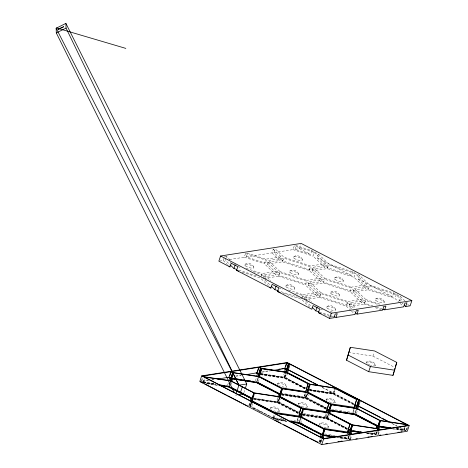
<?xml version="1.0" encoding="UTF-8"?>
<svg xmlns="http://www.w3.org/2000/svg" width="468" height="468" viewBox="0 0 468 468"><rect width="100%" height="100%" fill="white"/><g stroke="black" fill="none" stroke-linecap="round" stroke-linejoin="round"><path stroke-width="0.35" stroke-dasharray="2.34 1.75" d="M270.504 408.833L270.375 407.997C273.365 405.475 279.332 407.452 279.478 411.477L277.659 411.758L273.909 410.845M277.635 384.398L277.506 383.561C280.496 381.04 286.463 383.023 286.609 387.042L285.65 387.311M298.537 404.744L298.233 403.644C301.222 401.129 307.189 403.106 307.336 407.125L305.516 407.412L302.416 406.75M320.276 425.482L319.281 424.441L319.41 423.967C322.399 421.446 328.366 423.429 328.513 427.448L326.693 427.734M326.219 400.14L326.091 399.298C329.08 396.782 335.047 398.759 335.193 402.778L331.9 402.843L328.138 401.509M366.561 363.262L366.251 362.162C369.246 359.646 375.213 361.624 375.359 365.643L372.06 365.707M227.688 385.135L228.314 382.847M230.987 384.678L231.619 382.391M248.865 405.452L249.871 401.766M255.528 380.776L256.54 377.091M250.912 402.486L249.813 406.546L251.632 401.047M251.544 402.691L250.444 406.745L252.036 401.936M252.603 403.416L251.591 407.107L273.657 418.304L285.702 420.124M258.465 381.736L259.412 378.22M277.659 397.584L276.518 401.801L254.604 398.303M261.226 373.809L283.199 377.132L284.339 372.92M253.82 398.59L277.676 402.193L278.776 398.133M259.775 373.809L284.339 377.524L285.439 373.464M298.198 412.682L278.302 402.398L279.402 398.338M305.516 388.346L284.971 377.723L286.071 373.663M279.39 398.473L278.507 401.719L298.777 412.191M305.534 388.118L286.118 378.085L287.317 373.692M298.215 412.46L279.449 402.755L280.461 399.069M289.955 420.112L297.092 421.194L297.97 417.947M280.665 393.196L304.223 396.759L305.276 392.863M297.695 422.124L298.894 417.731M281.695 394.027L304.375 397.455L305.575 393.061M281.678 394.237L305.534 397.847L306.628 393.787M326.056 408.336L306.16 398.052L307.26 393.992M307.248 394.126L306.365 397.367L326.635 407.844M300.626 423.078L301.825 418.685M302.018 417.982L302.591 415.876M326.722 408.447L307.306 398.408L308.318 394.717M303.533 413.607L324.95 416.842L325.827 413.601M318.883 442.447L320.083 438.054M302.872 414.344L325.552 417.772L326.752 413.379M309.535 389.668L332.216 393.097L332.374 392.553L322.06 387.428M309.535 389.891L333.38 393.5L333.479 393.126M320.223 442.166L321.142 438.785M302.855 414.56L326.711 418.164L327.805 414.11M347.233 428.653L327.337 418.374L328.437 414.315M353.902 403.978L334.076 393.43M321.773 438.984L320.674 443.044L321.808 439.604M347.25 428.431L328.483 418.731L329.624 414.513M353.861 408.605L352.808 412.495L354.083 408.634M339.639 437.024L346.73 438.095L347.168 436.515M353.463 413.25L354.551 409.207M339.932 437.287L347.888 438.487L348.619 435.784M349.725 439.312L348.514 438.686L349.251 435.983M350.912 439.698L349.66 439.048L350.614 435.538M356.517 413.671L357.336 410.688M368.913 432.888L374.581 433.748L375.155 431.636M374.581 433.748L375.213 431.461M367.778 432.935L375.728 434.134L376.459 431.432M377.091 431.631L376.36 434.339L377.266 431.59M378.513 431.005L377.565 434.52M396.759 428.536L402.427 429.39L402.585 428.846L399.964 427.693M396.355 428.694L403.586 429.782L403.685 429.413M405.428 430.618L404.288 429.723M219.48 261.091L223.265 260.5L224.289 257.4M225.892 258.324L225.278 260.185L229.887 264.607M226.102 257.704L226.512 256.464L230.092 259.904M201.328 381.063L202.58 377.284M201.761 380.776L203.352 375.962M229.501 259.524L244.29 257.219L245.519 253.498L247.537 253.182L265.918 259.167L281.145 256.792L279.911 260.512L264.683 262.887L246.308 256.903L247.537 253.182M203.071 382.268L204.399 378.22M203.58 381.718L205.171 376.904M203.627 382.666L204.89 378.91M245.519 253.498L265.672 260.062L277.249 271.171L276.021 274.891L264.443 263.782L265.918 259.167M260.998 276.646L262.021 273.546L277.249 271.171M261.366 275.681L261.782 274.441L252.194 271.317M267.222 264.204L268.456 260.483L283.684 258.102L310.495 266.836L322.072 277.945L320.837 281.666L305.61 284.047L278.799 275.313L267.222 264.204L282.456 261.828L309.26 270.557L320.837 281.666M263.332 278.583L264.56 274.862L279.794 272.481L306.599 281.215L318.176 292.325L316.947 296.045L304.487 297.993M246.308 256.903L271.978 252.895L273.207 249.175L275.225 248.859L283.924 257.213L310.734 265.947L325.962 263.566L324.733 267.286L309.506 269.667L282.695 260.933L273.991 252.58L275.225 248.859M282.695 260.933L283.924 257.213M282.456 261.828L283.684 258.102M278.799 275.313L280.034 271.592L268.456 260.483M264.022 278.472L278.559 276.208L279.794 272.481M243.892 392.64L244.992 389.306M273.991 252.58L293.003 249.614L294.232 245.893L296.25 245.577L311.782 250.637L318.398 254.06L328.747 263.987L352.708 271.791L359.325 275.213L369.673 285.141L393.635 292.95L400.245 296.367L404.89 300.825M311.782 250.637L310.553 254.358L295.021 249.298L296.25 245.577M295.021 249.298L299.432 248.613L300.719 244.717M248.9 405.686L250.263 401.562M249.502 405.996L250.637 402.562M250.105 406.809L251.468 402.685M252.141 401.562L250.649 406.066L272.821 417.52L282.812 419.035M324.733 267.286L313.156 256.177L314.385 252.457L294.232 245.893M309.506 269.667L310.734 265.947M309.26 270.557L310.495 266.836M316.947 296.045L305.37 284.936L306.838 280.32L322.072 277.945M301.714 298.426L302.948 294.7L318.176 292.325M309.752 307.26L301.474 299.315L302.702 295.595L294.489 292.915M312.045 270.978L313.273 267.257L328.507 264.882L355.311 273.61L366.889 284.719L365.66 288.446L350.427 290.821L323.622 282.087L312.045 270.978L327.272 268.603L354.083 277.337L365.66 288.446M352.708 271.791L351.48 275.517L327.512 267.708L317.164 257.78L318.398 254.06M308.149 285.357L309.383 281.637L324.611 279.261L351.415 287.99L362.992 299.099L361.764 302.825L346.536 305.2L319.726 296.466L308.149 285.357L323.382 282.982L350.187 291.716L361.764 302.825M304.258 299.736L305.487 296.016L320.715 293.641L347.525 302.369L354.177 308.757M283.199 377.132L261.284 373.634M259.892 373.844L284.17 377.512L285.655 373.008M284.339 377.524L285.702 373.4M260.366 374.704L284.521 378.173L305.23 388.879M260.77 374.178L284.626 377.787L286.445 372.288M284.971 377.723L286.79 372.224M252.761 398.28L277.033 401.948L278.735 396.8M277.676 402.193L279.039 398.069M272.821 417.52L274.306 413.016M253.685 399.374L277.84 402.843L298.549 413.548M279.308 398.332L277.945 402.457L254.089 398.847M286.118 378.085L305.592 387.943M278.302 402.398L280.121 396.899M273.359 418.334L274.57 414.625M273.792 418.006L275.383 413.197M273.733 419.328L275.096 415.204M279.449 402.755L298.274 412.285M327.512 267.708L328.747 263.987M327.272 268.603L328.507 264.882M323.382 282.982L324.85 278.366L313.273 267.257M319.726 296.466L320.96 292.746L309.383 281.637M304.949 299.631L319.486 297.361L320.715 293.641M304.223 396.759L305.926 391.611M304.375 397.455L281.754 393.851M297.092 421.194L298.584 416.69M280.619 393.927L304.89 397.601L306.171 393.74M305.534 397.847L306.897 393.723M281.543 395.027L305.698 398.496L325.757 408.862M307.166 393.98L305.803 398.11L281.947 394.501M306.16 398.052L307.856 392.863M307.306 398.408L326.132 407.932M354.083 277.337L355.311 273.61M350.187 291.716L351.661 287.1L366.889 284.719M346.536 305.2L347.765 301.48L362.992 299.099M350.901 310.512L346.291 306.09L347.525 302.369M372.885 305.961L364.549 303.241L352.971 292.131L354.2 288.411L369.427 286.036L396.238 294.77L402.889 301.152M393.635 292.95L392.4 296.671L368.439 288.867L358.09 278.934L359.325 275.213M351.556 308.892L349.075 306.511L350.304 302.79L365.537 300.415L379.15 304.849M332.216 393.097L308.886 389.388M324.95 416.842L326.436 412.343M308.476 389.581L332.748 393.249L334.24 388.75M333.38 393.5L334.831 389.095M325.552 417.772L302.931 414.168M309.401 390.681L333.555 394.144L353.615 404.516M335.024 389.633L333.661 393.758L309.804 390.154M352.971 292.131L368.199 289.756L369.673 285.141M334.006 393.699L335.895 387.931M301.796 414.25L326.067 417.918L327.559 413.414M364.549 303.241L365.777 299.52L354.2 288.411M349.075 306.511L364.303 304.136L365.537 300.415M326.711 418.164L328.074 414.04M319.112 441.979L320.475 437.855M301.679 414.601L326.98 418.427L328.343 414.303M302.72 415.35L326.875 418.813L348.876 430.186M327.337 418.374L328.7 414.244M319.708 442.289L320.849 438.855M320.27 442.155L321.861 437.34M320.557 442.418L321.691 438.978M328.483 418.731L347.309 428.255M348.642 352.445L372.914 356.119L374.189 352.258M346.73 438.095L340.406 436.954M347.888 438.487L348.795 435.737M340.218 437.551L348.174 438.75L349.081 436M348.514 438.686L349.426 435.942M399.613 302.913L395.004 298.49L396.238 294.77M349.66 439.048L350.971 439.522M350.199 438.99L351.333 435.556M350.468 439.195L351.72 435.392M400.046 301.082L399.017 300.087L400.245 296.367M375.728 434.134L376.635 431.385M366.62 432.982L376.015 434.403L376.921 431.648M378.045 434.643L379.179 431.209M378.401 434.591L379.542 431.151M402.427 429.39L396.817 428.36M403.586 429.782L404.498 427.032M395.905 428.846L403.861 430.045L404.767 427.296M404.217 429.993L405.2 426.974M405.902 430.297L407.037 426.863M406.259 430.244L407.4 426.804M406.938 429.484L407.85 426.734M270.516 407.938L270.375 407.997M298.373 403.591L298.233 403.644M326.231 399.245L326.091 399.298M244.934 264.256C248.022 262.027 253.153 263.894 253.902 267.684M293.647 256.657C296.735 254.428 301.866 256.288 302.615 260.085M289.75 271.036C292.839 268.802 297.97 270.668 298.719 274.464M285.86 285.416C288.949 283.181 294.074 285.047 294.828 288.844M330.677 292.19C333.766 289.961 338.896 291.821 339.645 295.618M326.781 306.569C329.876 304.34 335 306.201 335.749 309.997M334.573 277.811C337.662 275.582 342.787 277.442 343.541 281.239M375.494 298.964C378.589 296.735 383.713 298.602 384.462 302.392M277.506 383.561C280.63 382.923 284.585 384.117 286.738 386.568M366.251 362.162C369.387 361.542 373.329 362.718 375.488 365.175M270.539 407.926C273.634 407.476 277.495 408.558 279.607 411.003M298.397 403.58C301.491 403.123 305.352 404.212 307.464 406.657M326.255 399.233C329.355 398.789 333.204 399.859 335.322 402.305M319.41 423.967C322.54 423.347 326.483 424.523 328.641 426.974M224.494 256.78L226.512 256.464M263.56 276.834L276.021 274.891M201.948 381.215L208.418 380.209M212.01 379.647L213.449 379.419M235.732 375.944L240.768 375.16M262.332 371.791L268.082 370.896M201.532 381.461L202.188 381.361M202.837 381.426L208.5 380.542M212.039 379.993L214.163 379.659M235.65 376.307L241.312 375.424M261.384 372.288L270.586 370.855M235.591 395.197L237.024 394.974M260.424 374.529L284.521 378.173M309.459 390.505L333.555 394.144M284.298 387.252L279.554 385.772M203.457 382.017L215.502 383.836M203.399 382.192L215.45 384.017M203.352 382.403L215.637 384.257M205.072 382.882L216.637 384.632M206.85 383.555L217.48 385.164M281.601 394.852L305.698 398.496M206.792 383.731L217.421 385.339M331.391 409.26L352.094 412.39M253.744 399.198L277.84 402.843M302.778 415.169L326.875 418.813M393.12 428.823L403.755 430.431L392.354 428.893M370.393 432.929L374.64 433.573M285.644 420.299L273.599 418.48L252.24 407.441M273.564 418.696L285.129 420.445M275.283 419.176L286.849 420.925M276.354 419.737L286.983 421.346M366.696 433.391L375.909 434.79L365.929 433.462M277.003 420.024L286.925 421.522M326.202 427.658L322.943 426.822M324.71 433.93L336.843 435.761M344.7 436.948L346.127 437.165M337.44 437.527L348.069 439.136L336.667 437.598M370.434 365.268L371.656 365.596M293.003 249.614L313.156 256.177M368.199 289.756L395.004 298.49M324.85 278.366L351.661 287.1M244.29 257.219L264.443 263.782M280.034 271.592L306.838 280.32M365.777 299.52L381.063 304.504M382.555 305.955L383.912 306.4M376.36 307.09L381.917 308.903M278.559 276.208L305.37 284.936M364.303 304.136L369.749 305.908M375.196 307.681L382.005 309.898M246.209 268.398L262.021 273.546M320.96 292.746L347.765 301.48M237.814 266.631L241.242 267.749M238.797 270.106L256.669 275.927M242.061 272.142L260.547 278.162L268.31 285.609M319.486 297.361L346.291 306.09M288.51 290.002L302.948 294.7M278.741 287.791L282.847 289.125M281.092 291.704L298.28 297.303M282.988 293.296L301.474 299.315M330.268 311.425L332.35 312.103M320.34 309.161L323.721 310.266M319.311 311.98L330.426 315.602M331.122 315.824L333.204 316.503M323.838 314.426L329.244 316.187M329.917 316.403L331.947 317.064M368.854 364.66L369.784 365.017M302.024 406.598L300.836 406.142M299.432 248.613L310.553 254.358M317.164 257.78L351.48 275.517M358.09 278.934L392.4 296.671M399.017 300.087L401.491 301.369M407.669 304.563L410.138 305.838M372.914 356.119L394.448 367.245M367.509 363.964L368.521 364.49M322.317 387.317L354.106 403.749M392.383 423.534L396.922 425.886M400.169 427.559L406.008 430.578M391.628 423.388L397.402 426.371M332.748 393.249L354.182 404.37M403.861 430.045L405.674 430.987M333.497 394.325L355.499 405.697M284.17 377.512L305.066 388.317M284.626 377.787L305.159 388.405M284.462 378.349L306.464 389.721M304.89 397.601L325.792 408.4M376.015 434.403L377.816 435.334M305.639 398.672L326.997 409.711M326.067 417.918L347.601 429.051M326.98 418.427L347.513 429.045M326.816 418.989L348.174 430.028M277.033 401.948L298.566 413.074M348.174 438.75L349.97 439.68M277.781 403.018L299.783 414.391M321.674 426.289L322.013 426.465M300.953 422.692L302.855 423.675M253.012 408.073L254.943 409.073M258.792 411.062L260.079 411.723M326.395 400.397L326.956 400.813M277.811 384.655L278.372 385.07M299.099 405.159L299.485 405.446M270.679 409.09L271.241 409.506M402.111 303.059L403.147 304.048M400.128 303.404L403.709 306.838M314.385 252.457L325.962 263.566M350.304 302.79L356.259 308.506M353.539 310.799L354.533 311.746M351.415 311.004L354.996 314.443M273.207 249.175L281.145 256.792M271.978 252.895L279.911 260.512M305.487 296.016L311.799 302.076M302.702 295.595L306.844 299.567M305.832 301.252L311.097 306.3M264.56 274.862L270.878 280.917M261.782 274.441L265.918 278.413M264.911 280.098L270.697 285.65M230.168 262.226L231.204 263.215M223.265 260.5L227.389 264.461M335.024 279.419A4.932 1.41 18.3 0 0 343.132 281.613A4.932 1.41 18.3 0 0 338.399 278.103A4.932 1.41 18.3 0 0 335.024 279.419M294.097 258.26A4.932 1.41 18.3 0 0 302.205 260.46A4.932 1.41 18.3 0 0 297.472 256.95A4.932 1.41 18.3 0 0 294.097 258.26M375.95 300.573A4.932 1.41 18.3 0 0 384.058 302.767A4.932 1.41 18.3 0 0 379.326 299.263A4.932 1.41 18.3 0 0 375.95 300.573M290.201 272.639A4.932 1.41 18.3 0 0 298.309 274.839A4.932 1.41 18.3 0 0 293.582 271.329A4.932 1.41 18.3 0 0 290.201 272.639M331.128 293.793A4.932 1.41 18.3 0 0 339.236 295.992A4.932 1.41 18.3 0 0 334.503 292.482A4.932 1.41 18.3 0 0 331.128 293.793M286.311 287.019A4.932 1.41 18.3 0 0 294.419 289.212A4.932 1.41 18.3 0 0 289.686 285.708A4.932 1.41 18.3 0 0 286.311 287.019M327.237 308.172A4.932 1.41 18.3 0 0 335.345 310.372A4.932 1.41 18.3 0 0 330.613 306.862A4.932 1.41 18.3 0 0 327.237 308.172M245.384 265.865A4.932 1.41 18.3 0 0 253.492 268.059A4.932 1.41 18.3 0 0 248.76 264.555A4.932 1.41 18.3 0 0 245.384 265.865"/><path stroke-width="0.7" d="M204.668 383.409L204.621 383.602M228.829 380.917L229.648 377.928L228.378 377.272L217.702 379.109M230.104 380.812L232.654 372.604L230.853 371.674L203.352 375.962L205.171 376.904L230.455 380.724L232.654 372.604M230.917 380.338L231.286 378.986M233.286 372.809L231.087 380.929L254.194 392.868L279.495 396.694L281.689 388.575L258.588 376.635L233.286 372.809L231.467 378.308L256.768 382.134L279.87 394.079L279.139 396.782M231.806 381.689L232.567 378.875L256.663 382.52L278.665 393.892L277.846 396.882M250.064 401.058L250.825 398.25L228.823 386.878L220.317 385.591M256.669 376.565L257.488 373.575L256.236 372.926L246.267 374.652M251.281 401.135L253.849 392.933L230.747 380.987L205.446 377.167L205.341 377.536L250.491 400.871L251.632 401.047L253.849 392.933M257.962 376.465L260.512 368.257L258.71 367.321L231.21 371.615L233.017 372.546L258.318 376.371L260.512 368.257M259.325 373.961L256.768 382.134M261.144 368.462L258.944 376.576L282.046 388.522L307.347 392.348L309.547 384.228L286.445 372.288L261.144 368.462L259.553 373.277M259.015 377.085L261.594 368.696L285.866 372.364L308.038 383.824L305.762 392.36M261.594 368.696L259.488 376.483L281.654 387.943L305.926 391.611M284.585 372.037L285.345 369.229L284.094 368.579L273.417 370.41M285.808 372.113L288.37 363.911L286.568 362.975L259.067 367.269L257.476 372.083M282.321 388.779L280.121 396.899L303.223 408.839L328.524 412.665L330.724 404.551L307.622 392.605L282.321 388.779L280.209 396.571L302.375 408.026L326.652 411.7L328.758 403.907L306.593 392.453M288.99 364.11L286.79 372.224L309.904 384.175L335.193 387.995L335.293 387.621L290.148 364.279L288.99 364.11L287.171 369.609L288.329 369.784L311.934 381.952M287.51 372.984L288.27 370.176L289.429 370.352L288.27 370.176M278.735 396.8L300.906 408.26L298.795 416.046L274.523 412.372L252.351 400.918M305.452 392.213L305.978 390.265M299.081 417.029L299.783 414.391M300.316 417.105L302.866 408.897L279.765 396.958L254.463 393.132L252.264 401.246L275.383 413.197L300.667 417.017L302.866 408.897M306.996 392.436L309.547 384.228M326.354 411.653L327.056 409.055M320.217 437.533L321.036 434.544L299.034 423.171L289.821 421.773M326.88 412.858L327.641 410.044M321.504 437.428L324.061 429.226L300.953 417.28L275.652 413.455L275.553 413.829L320.703 437.165L321.861 437.34L324.061 429.226M328.173 412.753L330.724 404.551M322.136 437.633L322.873 434.924L335.884 436.89M324.693 429.425L322.493 437.545L324.289 438.469L351.79 434.181L349.994 433.251L324.693 429.425L323.101 434.24M331.356 404.756L329.156 412.87L352.258 424.815L377.547 428.635L379.759 420.521L356.657 408.582L331.356 404.756L329.764 409.57M323.154 438.481L323.973 435.492L334.602 437.1M329.817 413.811L330.636 410.822L354.732 414.467L376.734 425.839L375.974 428.653M346.531 360.237L350.345 347.303L374.616 350.971L396.782 362.425L394.67 370.217L392.968 375.365L368.696 371.691L346.531 360.237L350.345 347.303M347.531 431.976L348.233 429.378M354.036 407.956L354.738 405.358M347.402 433.304L349.935 424.23L327.77 412.77M354.083 408.634L356.616 399.561L334.45 388.107M348.057 433.175L348.818 430.367M354.738 408.505L355.499 405.697M349.35 433.075L351.901 424.868L328.799 412.928L303.498 409.102L301.298 417.222L324.4 429.162L349.701 432.988L351.901 424.868M356.019 408.4L358.57 400.193L335.48 388.259L310.179 384.433L307.979 392.553L331.081 404.492L356.37 408.318L358.57 400.193M352.533 425.073L350.333 433.192L352.141 434.123L379.636 429.835L377.834 428.899L352.533 425.073L350.713 430.578L364.449 432.654M359.196 400.397L357.002 408.517L380.104 420.457L405.405 424.283L405.504 423.914L360.36 400.573L359.196 400.397L357.382 405.902L358.541 406.078L380.706 417.497M350.994 434.134L351.813 431.145L361.735 432.643M357.716 409.278L358.482 406.47L359.64 406.645L358.482 406.47M376.108 428.126L376.734 425.839M377.19 428.723L379.759 420.521M380.373 420.72L378.179 428.84L379.993 429.776L407.493 425.482L405.674 424.546L380.373 420.72L378.782 425.535M392.968 375.365L394.027 371.469M394.378 370.17L394.904 368.222M378.84 429.776L379.659 426.787L390.996 428.501M288.37 363.911L286.159 372.025L260.869 368.199L259.067 367.269M404.176 305.042L405.727 306.528L410.138 305.838L411.858 300.643L301.146 243.418L220.568 255.996L218.849 261.185L229.969 266.935L231.204 263.215L237.814 266.631L236.586 270.358L270.896 288.089L272.13 284.368L278.741 287.791L277.512 291.511L311.823 309.249L313.051 305.522L319.667 308.944L318.439 312.665L329.56 318.415L333.971 317.725L335.199 314.005L337.217 313.689L335.989 317.409L333.9 316.731M236.732 269.433L233.982 268.538L235.211 264.812M201.667 375.874L199.789 381.555L321.756 444.6L407.306 431.25L409.184 425.57L287.212 362.524L201.667 375.874L323.634 438.925L409.184 425.57M230.853 371.674L229.033 377.173L228.378 377.272M229.846 375.74L230.981 372.306M229.648 377.928L228.32 377.448M220.966 385.872L228.823 386.878M218.082 384.848L228.928 386.492L230.747 380.987M232.567 378.875L256.604 382.695L278.665 393.892M236.036 393.863L238.902 385.199L66.058 28.092L65.894 23.4L56.142 28.238L56.306 32.93L234.298 392.576M239.762 392.74L240.47 392.459L242.284 386.954L242.64 386.896M278.343 290.809L274.909 289.692L276.138 285.971M245.214 388.639L246.759 383.971L65.894 23.4M256.236 372.926L256.891 372.826L258.71 367.321M257.488 373.575L256.177 373.101M250.825 398.25L228.764 387.054M285.562 367.047L286.925 362.922L289.546 363.969L286.925 362.922M285.345 369.229L284.035 368.755M279.87 394.079L281.689 388.575M288.329 369.784L290.148 364.279M318.614 311.752L315.836 310.846L317.064 307.125M329.56 318.415L331.274 313.221L411.858 300.643M306.335 388.972L308.038 383.824M299.204 413.402L300.906 408.26M289.013 421.253L299.134 422.785L300.953 417.28M291.886 422.276L299.034 423.171M355.522 312.7L357.014 314.127L358.242 310.407L356.23 310.723L354.996 314.443L335.989 317.409M327.272 408.412L328.758 403.907M317.784 442.096L310.032 438.3M321.036 434.544L298.976 423.347M330.636 410.822L354.674 414.642L376.676 426.015M323.973 435.492L333.128 437.065M321.756 444.6L323.634 438.925M382.613 309.132L384.702 309.81L385.93 306.084L383.912 306.4L382.684 310.12L357.014 314.127M354.914 404.709L356.616 399.561M348.449 428.735L349.935 424.23M368.696 371.691L370.399 366.543L394.67 370.217M329.536 410.255L354.838 414.081L356.657 408.582M358.541 406.078L360.36 400.573M349.309 435.31L349.994 433.251M351.813 431.145L361.676 432.818M405.727 306.528L406.955 302.802L404.943 303.118L403.709 306.838L384.702 309.81M395.29 366.93L396.782 362.425M377.378 430.273L377.834 428.899M379.659 426.787L388.814 428.36M405.224 425.921L405.674 424.546M284.094 368.579L284.743 368.48L286.568 362.975M56.306 32.93L66.058 28.092M278.869 369.211L280.303 368.989M281.742 368.761L283.181 368.538M201.117 381.695L200.667 381.765L202.866 382.9M238.902 385.199L246.759 383.971M238.452 394.752L243.448 393.974M325.898 443.605L327.313 443.383M337.931 441.728L339.347 441.505M340.762 441.283L342.178 441.061M355.867 438.925L357.283 438.703M367.901 437.048L369.316 436.825M370.732 436.603L372.148 436.387M379.478 435.24L380.894 435.018M385.848 434.245L387.264 434.023M397.882 432.368L399.298 432.145M400.713 431.929L402.129 431.707M234.807 378.594L231.198 378.05L229.993 377.424M236.258 378.811L238.423 379.138M239.868 379.361L241.318 379.577M242.763 379.8L244.208 380.016M245.653 380.232L250.713 380.999M252.158 381.215L253.603 381.438M219.972 384.912L225.026 385.679M226.471 385.901L227.916 386.118M354.51 407.347L330.232 403.679L308.067 392.225M330.706 410.214L332.151 410.43M333.596 410.647L338.656 411.413M340.101 411.629L341.546 411.852M342.991 412.068L344.436 412.285M345.881 412.507L348.046 412.834M349.491 413.051L350.941 413.267M352.386 413.49L353.831 413.706M379.01 426.067L381.174 426.395M382.619 426.617L386.96 427.272M388.405 427.489L390.575 427.816M378.559 426.219L391.57 428.191M351.883 430.531L348.514 429.32M353.328 430.753L355.499 431.081M356.944 431.297L358.389 431.514M359.834 431.736L361.278 431.952M291.628 421.428L296.689 422.195M347.829 432.017L323.552 428.349L301.386 416.889M324.751 434.988L329.811 435.755M331.256 435.971L332.707 436.194M56.488 27.922L125.833 48.403M236.586 270.358L238.639 271.025M277.512 291.511L280.25 292.401M318.439 312.665L321.136 313.542M220.568 255.996L331.274 313.221M348.233 355.089L370.399 366.543M313.232 382.619L317.772 384.971M382.005 418.17L388.493 421.522M289.37 370.527L318.854 385.767M359.582 406.821L389.066 422.06M285.702 368.731L286.896 369.346M355.183 404.644L357.107 405.639M284.743 368.48L286.539 369.404M354.826 404.703L356.751 405.697M306.803 389.007L308.084 389.674M355.826 414.35L371.867 422.645M373.148 423.306L378.284 425.962M306.446 389.066L307.728 389.727M354.838 414.081L377.928 426.02M257.85 373.078L259.056 373.698M326.699 408.669L329.261 409.991M256.891 372.826L258.693 373.756M326.98 409.055L328.905 410.05M257.769 382.409L273.172 390.37M274.453 391.037L280.233 394.021M348.157 429.372L350.082 430.373M299.479 413.343L301.41 414.344M229.033 377.173L230.835 378.109M299.122 413.402L301.047 414.396M231.835 387.756L245.957 395.05M247.239 395.717L252.375 398.367M300.766 423.382L312.957 429.688M314.239 430.349L322.587 434.661M228.928 386.492L252.012 398.426M299.134 422.785L322.241 434.725M205.206 384.111L226.36 395.045M227.641 395.712L241.745 403.001M243.027 403.662L247.513 405.984M274.774 420.077L280.548 423.054M283.748 424.716L308.751 437.638M312.15 307.312L315.836 310.846M271.224 286.159L274.909 289.692M269.861 287.1L270.896 288.089M230.396 265.099L233.982 268.538M228.94 265.947L229.969 266.935M56.142 28.238L239.119 385.515M204.814 376.956L202.545 376.091L204.814 376.956M275.026 413.25L251.094 401.187L275.026 413.25M335.895 387.931L359.757 400.263L335.895 387.931M406.107 424.224L408.301 425.359L406.107 424.224M63.613 26.752L58.26 29.42C58.137 30.946 58.009 27.869 58.248 29.197L63.613 26.752M323.932 438.528L321.305 437.475L323.932 438.528"/></g></svg>
